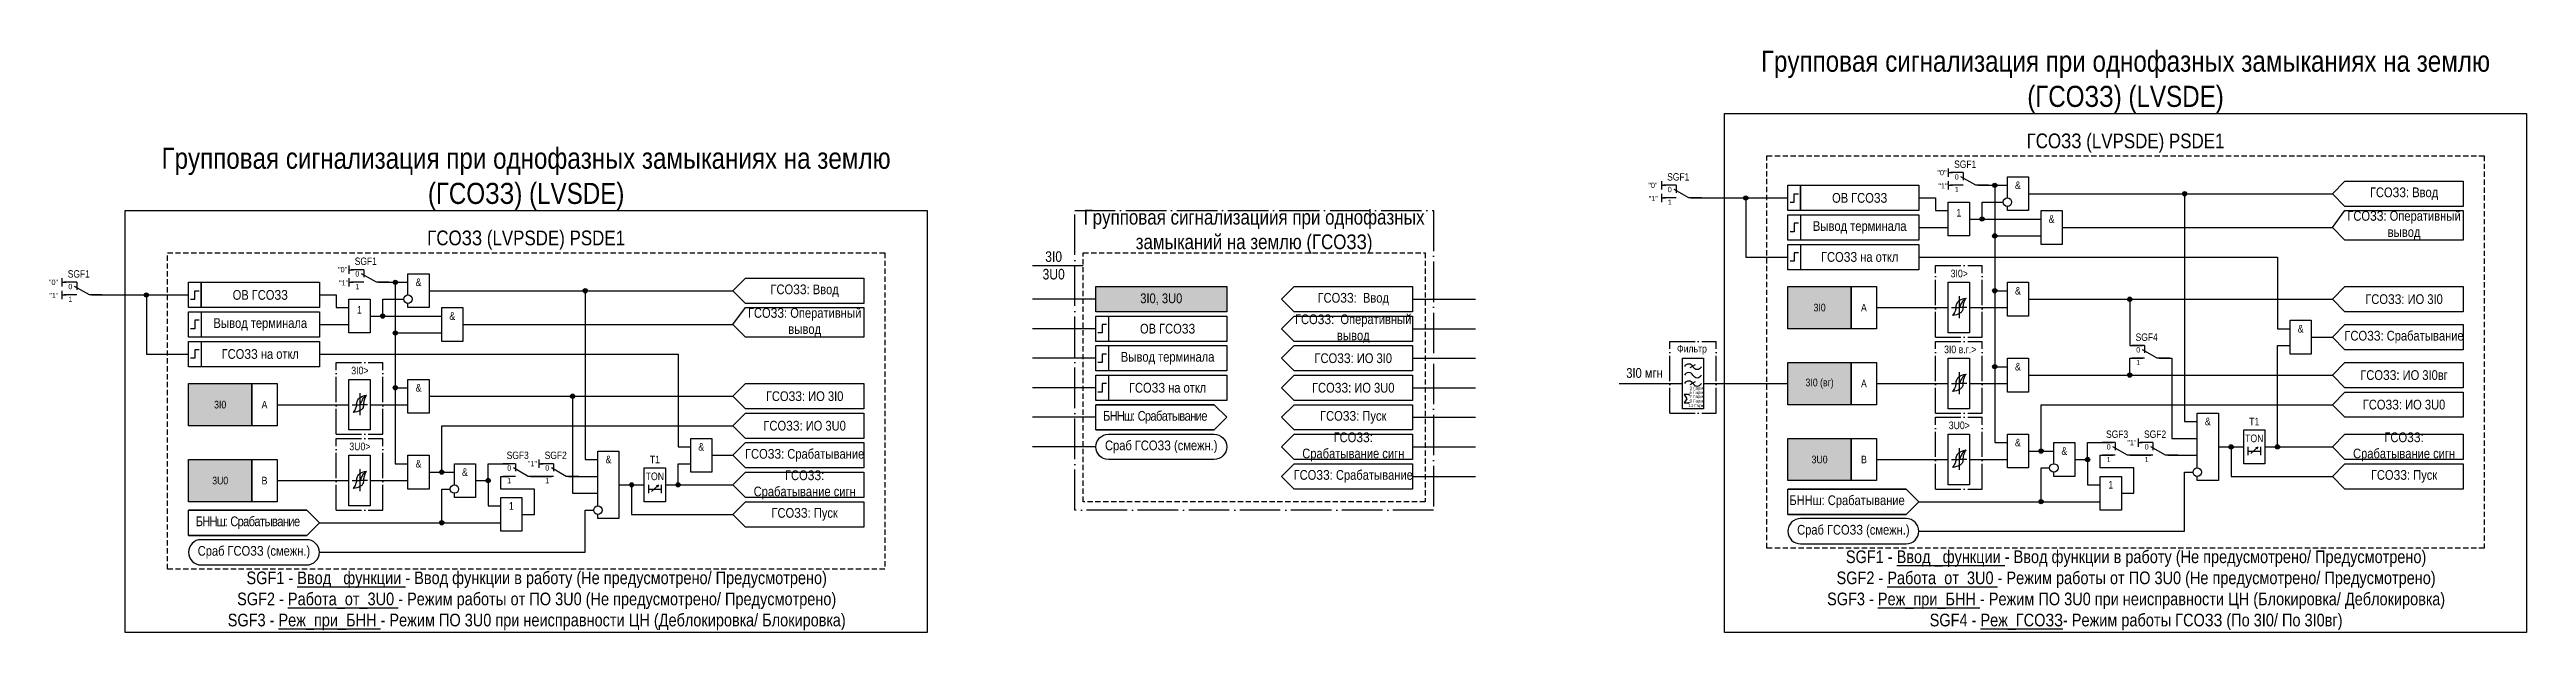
# Model space of a CAD drawing. Header units: millimetres. Extents: x -2185 to 320, y -18 to 149.
# Drawn here: x -1024 to -437, y 0 to 138 of the extents above; entities that cross this region are included whole.
import ezdxf
from ezdxf.enums import TextEntityAlignment as Align

# ---------------------------------------------------------------- set-up
doc = ezdxf.new("R2010")
doc.units = ezdxf.units.MM
doc.linetypes.add('ACAD_ISO04W100', pattern=[30, 24, -3, 0, -3])
doc.linetypes.add('штриховая2', pattern=[0.375, 0.25, -0.125])
doc.layers.add('TEXT', color=7, linetype='Continuous', lineweight=25)
doc.layers.add('Основная', color=7, linetype='Continuous')
doc.styles.add('1.8_Gost_RD', font='ARIALN.TTF', dxfattribs={"height": 1.8})
doc.styles.add('2.5_Gost_RD', font='ARIALN.TTF', dxfattribs={"height": 2.5})
doc.styles.add('3.5_Gost_RD', font='ARIALN.TTF', dxfattribs={"height": 3.5})
doc.styles.add('Вывод', font='ARIALN.TTF', dxfattribs={"height": 2.5})
doc.styles.add('Компонент', font='ARIALN.TTF', dxfattribs={"height": 3.5})

# ---------------------------------------------------------------- blocks, each defined once
blk = doc.blocks.new('*U892')
at = {"layer": 'Основная', "linetype": 'ACAD_ISO04W100', "ltscale": 0.25}
for p, q in [((0, 0), (11, 0)), ((0, -17), (0, 0)), ((11, -17), (11, 0)), ((0, -17), (11, -17))]:
    blk.add_line(p, q, dxfattribs=at)
at = {"layer": 'Основная', "style": 'Компонент'}
blk.add_attdef('ОУ', text='', height=3.5, dxfattribs=at).set_placement((11, 0), align=Align.MIDDLE_CENTER)
blk = doc.blocks.new('*U958')
at = {"layer": 'Основная', "color": 0}
blk.add_line((0, 0), (7, 4), dxfattribs=at)
at = {"layer": 'Основная', "ltscale": 0.35}
blk.add_line((6, 6), (6, 2.5), dxfattribs=at)
blk = doc.blocks.new('*U985')
at = {"layer": 'Основная', "color": 0}
for p, q in [((-3, 6), (-9, 6)), ((-3, 0), (-9, 0)), ((9, 0), (3, 0))]:
    blk.add_line(p, q, dxfattribs=at)
at = {"layer": 'Основная', "ltscale": 0.25, "xscale": -1}
blk.add_blockref('*U958', (3, 0), dxfattribs=at)
at = {"layer": 'Основная'}
for tag, height, style, p in [('ОУ', 3.5, 'Компонент', (-2, 10)), ('В1', 2.5, 'Вывод', (-14, 6)), ('В2', 2.5, 'Вывод', (-6, 4)), ('В3', 2.5, 'Вывод', (-6, -2))]:
    blk.add_attdef(tag, text='', height=height, dxfattribs=dict(at, style=style)).set_placement(p, align=Align.MIDDLE_CENTER)
blk = doc.blocks.new('Точка')
at = {"ltscale": 100}
h = blk.add_hatch(color=256, dxfattribs=at)
h.dxf.hatch_style = 1
edge = h.paths.add_edge_path()
edge.add_arc((0, 0), 0.5, 0, 360)
blk.add_circle((0, 0), 0.5, dxfattribs=at)
blk = doc.blocks.new('*U1044')
at = {"layer": 'Основная', "color": 0}
for p, q in [((-3, 6), (-9, 6)), ((-3, 0), (-9, 0)), ((9, 0), (3, 0))]:
    blk.add_line(p, q, dxfattribs=at)
at = {"layer": 'Основная', "ltscale": 0.25, "xscale": -1}
blk.add_blockref('*U958', (3, 0), dxfattribs=at)
at = {"layer": 'Основная'}
for tag, height, style, p in [('ОУ', 3.5, 'Компонент', (-2, 10)), ('В1', 2.5, 'Вывод', (-13, 6)), ('В2', 2.5, 'Вывод', (-6, 4)), ('В3', 2.5, 'Вывод', (-6, -2))]:
    blk.add_attdef(tag, text='', height=height, dxfattribs=dict(at, style=style)).set_placement(p, align=Align.MIDDLE_CENTER)
blk = doc.blocks.new('*U1045')
at = {"layer": 'Основная', "color": 0}
for p, q in [((-3, 6), (-9, 6)), ((-3, 0), (-9, 0)), ((9, 0), (3, 0))]:
    blk.add_line(p, q, dxfattribs=at)
at = {"layer": 'Основная', "ltscale": 0.25, "xscale": -1}
blk.add_blockref('*U958', (3, 0), dxfattribs=at)
at = {"layer": 'Основная'}
for tag, height, style, p in [('ОУ', 3.5, 'Компонент', (-2, 10)), ('В1', 2.5, 'Вывод', (-13, 6)), ('В2', 2.5, 'Вывод', (-6, 4)), ('В3', 2.5, 'Вывод', (-6, -2))]:
    blk.add_attdef(tag, text='', height=height, dxfattribs=dict(at, style=style)).set_placement(p, align=Align.MIDDLE_CENTER)
blk = doc.blocks.new('*U1046')
at = {"layer": 'Основная', "linetype": 'ACAD_ISO04W100', "ltscale": 0.25}
for p, q in [((0, 0), (11, 0)), ((0, -17), (0, 0)), ((11, -17), (11, 0)), ((0, -17), (11, -17))]:
    blk.add_line(p, q, dxfattribs=at)
at = {"layer": 'Основная', "style": 'Компонент'}
blk.add_attdef('ОУ', text='', height=3.5, dxfattribs=at).set_placement((13, -2), align=Align.MIDDLE_CENTER)
blk = doc.blocks.new('*U1047')
at = {"layer": 'Основная', "linetype": 'ACAD_ISO04W100', "ltscale": 0.25}
for p, q in [((0, 0), (11, 0)), ((0, -17), (0, 0)), ((11, -17), (11, 0)), ((0, -17), (11, -17))]:
    blk.add_line(p, q, dxfattribs=at)
at = {"layer": 'Основная', "style": 'Компонент'}
blk.add_attdef('ОУ', text='', height=3.5, dxfattribs=at).set_placement((11, 0), align=Align.MIDDLE_CENTER)

msp = doc.modelspace()

# ---------------------------------------------------------------- hatches: boundary and pattern name
at = {"ltscale": 100, "true_color": 0xf7941d}
h = msp.add_hatch(color=30, dxfattribs=at)
h.dxf.hatch_style = 1
h.paths.add_polyline_path([(-776, 82), (-745, 82), (-745, 76), (-776, 76)])
h = msp.add_hatch(color=30, dxfattribs=at)
h.dxf.hatch_style = 1
h.paths.add_polyline_path([(-612, 82), (-597, 82), (-597, 72), (-612, 72)])
h = msp.add_hatch(color=30, dxfattribs=at)
h.dxf.hatch_style = 1
h.paths.add_polyline_path([(-991, 59), (-976, 59), (-976, 49), (-991, 49)])
h = msp.add_hatch(color=30, dxfattribs=at)
h.dxf.hatch_style = 1
h.paths.add_polyline_path([(-612, 64), (-597, 64), (-597, 54), (-612, 54)])
h = msp.add_hatch(color=30, dxfattribs=at)
h.dxf.hatch_style = 1
h.paths.add_polyline_path([(-612, 46), (-597, 46), (-597, 36), (-612, 36)])
h = msp.add_hatch(color=30, dxfattribs=at)
h.dxf.hatch_style = 1
h.paths.add_polyline_path([(-991, 41), (-976, 41), (-976, 31), (-991, 31)])

# ---------------------------------------------------------------- linework, layer by layer
at = {"color": 6, "ltscale": 100}
for p, q in [((-642, 107), (-642, 105)), ((-642, 106), (-641, 106)), ((-642, 104), (-642, 102)), ((-642, 103), (-641, 103)), ((-1021, 84), (-1021, 82)), ((-1021, 83), (-1020, 83)), ((-1021, 81), (-1021, 79)), ((-1021, 80), (-1020, 80))]:
    msp.add_line(p, q, dxfattribs=at)
at = {"ltscale": 100}
for p, q in [((-574, 110), (-574, 108)), ((-574, 109), (-573, 109)), ((-574, 107), (-574, 105)), ((-574, 106), (-573, 106)), ((-953, 87), (-953, 85)), ((-953, 86), (-952, 86)), ((-953, 84), (-953, 82)), ((-953, 83), (-952, 83)), ((-791, 87), (-779, 87)), ((-776, 79), (-791, 79)), ((-701, 79), (-686, 79)), ((-776, 72), (-791, 72)), ((-701, 72), (-686, 72)), ((-776, 65), (-791, 65)), ((-701, 65), (-686, 65)), ((-776, 58), (-791, 58)), ((-701, 58), (-686, 58)), ((-776, 51), (-791, 51)), ((-701, 51), (-686, 51)), ((-776, 44), (-791, 44)), ((-701, 44), (-686, 44)), ((-529, 46), (-529, 44)), ((-529, 45), (-528, 45)), ((-908, 41), (-908, 39)), ((-908, 40), (-907, 40)), ((-701, 37), (-686, 37))]:
    msp.add_line(p, q, dxfattribs=at)
at = {"color": 7, "ltscale": 100}
for p, q in [((-573.21, 77), (-571.4, 77)), ((-569.58, 77), (-571.4, 77)), ((-573.21, 59), (-571.4, 59)), ((-569.58, 59), (-571.4, 59)), ((-952.21, 54), (-950.4, 54)), ((-948.58, 54), (-950.4, 54)), ((-502.33, 42.41), (-500.66, 43.9)), ((-500.66, 43.9), (-501.18, 43.68)), ((-500.66, 43.9), (-500.92, 43.43)), ((-952.21, 36), (-950.4, 36)), ((-948.58, 36), (-950.4, 36)), ((-573.21, 41), (-571.4, 41)), ((-569.58, 41), (-571.4, 41)), ((-881.33, 33.41), (-879.66, 34.9)), ((-879.66, 34.9), (-880.18, 34.68)), ((-879.66, 34.9), (-879.92, 34.43))]:
    msp.add_line(p, q, dxfattribs=at)
for p, q in [((-571.4, 79.72), (-571.4, 74.52)), ((-571.4, 61.72), (-571.4, 56.52)), ((-950.4, 56.72), (-950.4, 51.52)), ((-571.4, 43.72), (-571.4, 38.52)), ((-950.4, 38.72), (-950.4, 33.52))]:
    msp.add_line(p, q)
at = {"color": 5, "ltscale": 100}
for p, q in [((-635.21, 62.79), (-633.94, 63.51)), ((-635.21, 58.79), (-633.94, 59.51)), ((-635.4, 56.4), (-636.6, 56.4)), ((-636.6, 56.4), (-635.98, 55.4)), ((-635.98, 55.4), (-636.6, 54.4)), ((-636.6, 54.4), (-635.4, 54.4)), ((-635.4, 56.4), (-635.4, 56.21)), ((-635.4, 54.4), (-635.4, 54.6))]:
    msp.add_line(p, q, dxfattribs=at)
at = {"ltscale": 100}
for points in [[(-627, 123), (-437, 123), (-437, 0), (-627, 0)], [(-612, 106), (-609, 106), (-609, 100), (-612, 100)], [(-609, 106), (-581, 106), (-581, 100), (-609, 100)], [(-452, 107), (-452, 101), (-480, 101), (-483, 104), (-480, 107)], [(-1006, 100), (-816, 100), (-816, 0), (-1006, 0)], [(-574, 102), (-569, 102), (-569, 94), (-574, 94)], [(-552, 100), (-547, 100), (-547, 92), (-552, 92)], [(-452, 100), (-452, 93), (-480, 93), (-483, 96), (-480, 100)], [(-612, 99), (-581, 99), (-581, 93), (-612, 93)], [(-612, 99), (-609, 99), (-609, 93), (-612, 93)], [(-612, 92), (-609, 92), (-609, 86), (-612, 86)], [(-612, 92), (-581, 92), (-581, 86), (-612, 86)], [(-991, 83), (-988, 83), (-988, 77), (-991, 77)], [(-988, 83), (-960, 83), (-960, 77), (-988, 77)], [(-831, 84), (-831, 78), (-859, 78), (-862, 81), (-859, 84)], [(-574, 83), (-569, 83), (-569, 71), (-574, 71)], [(-560, 83), (-555, 83), (-555, 75), (-560, 75)], [(-953, 79), (-948, 79), (-948, 71), (-953, 71)], [(-931, 77), (-926, 77), (-926, 69), (-931, 69)], [(-831, 77), (-831, 70), (-859, 70), (-862, 73), (-859, 77)], [(-776, 82), (-745, 82), (-745, 76), (-776, 76)], [(-701, 82), (-701, 76), (-729, 76), (-732, 79), (-729, 82)], [(-612, 82), (-597, 82), (-597, 72), (-612, 72)], [(-597, 82), (-591, 82), (-591, 72), (-597, 72)], [(-480, 82), (-452, 82), (-452, 76), (-480, 76), (-483, 79)], [(-991, 76), (-960, 76), (-960, 70), (-991, 70)], [(-991, 76), (-988, 76), (-988, 70), (-991, 70)], [(-776, 75), (-773, 75), (-773, 69), (-776, 69)], [(-776, 75), (-745, 75), (-745, 69), (-776, 69)], [(-701, 75), (-701, 69), (-729, 69), (-732, 72), (-729, 75)], [(-493, 74), (-488, 74), (-488, 66), (-493, 66)], [(-480, 73), (-452, 73), (-452, 67), (-480, 67), (-483, 70)], [(-991, 69), (-988, 69), (-988, 63), (-991, 63)], [(-991, 69), (-960, 69), (-960, 63), (-991, 63)], [(-776, 68), (-745, 68), (-745, 62), (-776, 62)], [(-776, 68), (-773, 68), (-773, 62), (-776, 62)], [(-729, 68), (-701, 68), (-701, 62), (-729, 62), (-732, 65)], [(-574, 65), (-569, 65), (-569, 53), (-574, 53)], [(-560, 65), (-555, 65), (-555, 57), (-560, 57)], [(-991, 59), (-976, 59), (-976, 49), (-991, 49)], [(-976, 59), (-970, 59), (-970, 49), (-976, 49)], [(-953, 60), (-948, 60), (-948, 48), (-953, 48)], [(-939, 60), (-934, 60), (-934, 52), (-939, 52)], [(-859, 59), (-831, 59), (-831, 53), (-859, 53), (-862, 56)], [(-776, 61), (-773, 61), (-773, 55), (-776, 55)], [(-776, 61), (-745, 61), (-745, 55), (-776, 55)], [(-729, 61), (-701, 61), (-701, 55), (-729, 55), (-732, 58)], [(-612, 64), (-597, 64), (-597, 54), (-612, 54)], [(-597, 64), (-591, 64), (-591, 54), (-597, 54)], [(-480, 64), (-452, 64), (-452, 58), (-480, 58), (-483, 61)], [(-729, 54), (-701, 54), (-701, 48), (-729, 48), (-732, 51)], [(-480, 57), (-452, 57), (-452, 51), (-480, 51), (-483, 54)], [(-859, 52), (-831, 52), (-831, 46), (-859, 46), (-862, 49)], [(-729, 47), (-701, 47), (-701, 41), (-729, 41), (-732, 44)], [(-574, 47), (-569, 47), (-569, 35), (-574, 35)], [(-560, 47), (-555, 47), (-555, 39), (-560, 39)], [(-504, 48), (-499, 48), (-499, 40), (-504, 40)], [(-480, 47), (-452, 47), (-452, 41), (-480, 41), (-483, 44)], [(-953, 42), (-948, 42), (-948, 30), (-953, 30)], [(-939, 42), (-934, 42), (-934, 34), (-939, 34)], [(-872, 46), (-867, 46), (-867, 38), (-872, 38)], [(-859, 45), (-831, 45), (-831, 39), (-859, 39), (-862, 42)], [(-612, 46), (-597, 46), (-597, 36), (-612, 36)], [(-597, 46), (-591, 46), (-591, 36), (-597, 36)], [(-991, 41), (-976, 41), (-976, 31), (-991, 31)], [(-976, 41), (-970, 41), (-970, 31), (-976, 31)], [(-883, 39), (-878, 39), (-878, 31), (-883, 31)], [(-859, 38), (-831, 38), (-831, 32), (-859, 32), (-862, 35)], [(-729, 40), (-701, 40), (-701, 34), (-729, 34), (-732, 37)], [(-538, 37), (-533, 37), (-533, 29), (-538, 29)], [(-480, 40), (-452, 40), (-452, 34), (-480, 34), (-483, 37)], [(-917, 32), (-912, 32), (-912, 24), (-917, 24)], [(-859, 31), (-831, 31), (-831, 25), (-859, 25), (-862, 28)]]:
    msp.add_lwpolyline(points, close=True, dxfattribs=at)
at = {"linetype": 'штриховая2', "ltscale": 5}
for points in [[(-617, 113), (-447, 113), (-447, 20), (-617, 20)], [(-996, 90), (-826, 90), (-826, 15), (-996, 15)], [(-779, 90), (-698, 90), (-698, 31), (-779, 31)]]:
    msp.add_lwpolyline(points, close=True, dxfattribs=at)
at = {"ltscale": 100}
for points in [[(-567, 106), (-560, 106)], [(-567, 106), (-563, 106), (-563, 94), (-552, 94)], [(-567, 106), (-563, 106), (-563, 45), (-560, 45)], [(-567, 106), (-563, 106), (-563, 63), (-560, 63)], [(-560, 103), (-560, 108), (-555, 108), (-555, 100), (-560, 100), (-560, 101)], [(-581, 103), (-577, 103), (-577, 100), (-574, 100)], [(-569, 98), (-566, 98), (-566, 102), (-561, 102)], [(-555, 104), (-518, 104), (-518, 50), (-515, 50)], [(-555, 104), (-483, 104)], [(-581, 96), (-574, 96)], [(-569, 98), (-563, 98), (-563, 81), (-560, 81)], [(-569, 98), (-552, 98)], [(-547, 96), (-483, 96)], [(-581, 89), (-496, 89), (-496, 72), (-493, 72)], [(-946, 83), (-939, 83)], [(-946, 83), (-942, 83), (-942, 71), (-931, 71)], [(-946, 83), (-942, 83), (-942, 40), (-939, 40)], [(-939, 80), (-939, 85), (-934, 85), (-934, 77), (-939, 77), (-939, 78)], [(-960, 80), (-956, 80), (-956, 77), (-953, 77)], [(-948, 75), (-945, 75), (-945, 79), (-940, 79)], [(-934, 81), (-862, 81)], [(-934, 81), (-897, 81), (-897, 41), (-894, 41)], [(-591, 77), (-574, 77)], [(-569, 77), (-560, 77)], [(-555, 79), (-483, 79)], [(-555, 79), (-531, 79), (-531, 68), (-528, 68)], [(-960, 73), (-953, 73)], [(-948, 75), (-931, 75)], [(-948, 75), (-942, 75), (-942, 58), (-939, 58)], [(-926, 73), (-862, 73)], [(-960, 66), (-875, 66), (-875, 44), (-872, 44)], [(-555, 61), (-531, 61), (-531, 65), (-528, 65)], [(-524, 65), (-521, 65), (-521, 46), (-515, 46)], [(-499, 44), (-496, 44), (-496, 68), (-493, 68)], [(-488, 70), (-483, 70)], [(-591, 59), (-574, 59)], [(-569, 59), (-560, 59)], [(-555, 61), (-483, 61)], [(-970, 54), (-953, 54)], [(-948, 54), (-939, 54)], [(-934, 56), (-900, 56), (-900, 33), (-894, 33)], [(-934, 56), (-862, 56)], [(-555, 43), (-552, 43), (-552, 54), (-483, 54)], [(-934, 38), (-931, 38), (-931, 49), (-862, 49)], [(-515, 39), (-515, 52), (-510, 52), (-510, 36), (-515, 36), (-515, 37)], [(-894, 30), (-894, 43), (-889, 43), (-889, 27), (-894, 27), (-894, 28)], [(-867, 42), (-862, 42)], [(-555, 43), (-549, 43)], [(-549, 40), (-549, 45), (-544, 45), (-544, 37), (-549, 37), (-549, 38)], [(-544, 41), (-541, 41), (-541, 45), (-535, 45)], [(-533, 33), (-530, 33), (-530, 39), (-538, 39), (-538, 42), (-535, 42)], [(-531, 42), (-526, 42)], [(-522, 42), (-515, 42)], [(-510, 44), (-504, 44)], [(-510, 44), (-507, 44), (-507, 37), (-483, 37)], [(-503, 44), (-503, 42)], [(-503, 43), (-500, 43)], [(-500, 44), (-500, 42)], [(-499, 44), (-483, 44)], [(-970, 36), (-953, 36)], [(-948, 36), (-939, 36)], [(-934, 38), (-928, 38)], [(-928, 35), (-928, 40), (-923, 40), (-923, 32), (-928, 32), (-928, 33)], [(-923, 36), (-920, 36), (-920, 40), (-915, 40)], [(-923, 36), (-920, 36), (-920, 30), (-917, 30)], [(-912, 28), (-909, 28), (-909, 34), (-917, 34), (-917, 37), (-915, 37)], [(-910, 37), (-905, 37)], [(-901, 37), (-894, 37)], [(-878, 35), (-875, 35), (-875, 40), (-872, 40)], [(-591, 41), (-574, 41)], [(-581, 31), (-552, 31), (-552, 39), (-550, 39)], [(-581, 24), (-518, 24), (-518, 38), (-516, 38)], [(-569, 41), (-560, 41)], [(-544, 41), (-541, 41), (-541, 35), (-538, 35)], [(-960, 26), (-931, 26), (-931, 34), (-929, 34)], [(-889, 35), (-883, 35)], [(-889, 35), (-886, 35), (-886, 28), (-862, 28)], [(-882, 35), (-882, 33)], [(-882, 34), (-879, 34)], [(-879, 35), (-879, 33)], [(-878, 35), (-862, 35)], [(-581, 31), (-538, 31)], [(-960, 19), (-897, 19), (-897, 29), (-895, 29)], [(-960, 26), (-917, 26)]]:
    msp.add_lwpolyline(points, dxfattribs=at)
at = {"color": 251, "linetype": 'ACAD_ISO04W100', "lineweight": 30, "ltscale": 0.4, "true_color": 0x58595b}
msp.add_lwpolyline([(-781, 100), (-696, 100), (-696, 29), (-781, 29)], close=True, dxfattribs=at)
at = {"color": 6, "ltscale": 100}
for points in [[(-635, 103), (-612, 103)], [(-635, 103), (-622, 103), (-622, 89), (-612, 89)], [(-1014, 80), (-991, 80)], [(-1014, 80), (-1001, 80), (-1001, 66), (-991, 66)]]:
    msp.add_lwpolyline(points, dxfattribs=at)
at = {"lineweight": 30, "ltscale": 100}
for points in [[(-611.5, 102), (-610.5, 102), (-610.5, 104), (-609.5, 104)], [(-609.5, 97), (-610.5, 97), (-610.5, 95), (-611.5, 95)], [(-609.5, 90), (-610.5, 90), (-610.5, 88), (-611.5, 88)], [(-990.5, 79), (-989.5, 79), (-989.5, 81), (-988.5, 81)], [(-988.5, 74), (-989.5, 74), (-989.5, 72), (-990.5, 72)], [(-773.5, 73), (-774.5, 73), (-774.5, 71), (-775.5, 71)], [(-988.5, 67), (-989.5, 67), (-989.5, 65), (-990.5, 65)], [(-773.5, 66), (-774.5, 66), (-774.5, 64), (-775.5, 64)], [(-773.5, 59), (-774.5, 59), (-774.5, 57), (-775.5, 57)]]:
    msp.add_lwpolyline(points, dxfattribs=at)
at = {"color": 5, "ltscale": 100}
msp.add_lwpolyline([(-637, 65), (-632, 65), (-632, 53), (-637, 53)], close=True, dxfattribs=at)
for points in [[(-652, 59), (-637, 59)], [(-632, 59), (-612, 59)]]:
    msp.add_lwpolyline(points, dxfattribs=at)
at = {"ltscale": 100}
for points in [[(-773, 41, -1), (-773, 47), (-748, 47, -1), (-748, 41)], [(-609, 21), (-584, 21, 1), (-584, 27), (-609, 27, 1)], [(-988, 16), (-963, 16, 1), (-963, 22), (-988, 22, 1)]]:
    msp.add_lwpolyline(points, format="xyb", close=True, dxfattribs=at)
for centre in [(-560, 102), (-939, 79)]:
    msp.add_circle(centre, 1)
for centre in [(-549, 39), (-515, 38), (-928, 34), (-894, 29)]:
    msp.add_circle(centre, 1, dxfattribs=at)
at = {"color": 5, "ltscale": 100}
for centre, start, end in [((-635.51, 62.48), 27.35166, 152.64834), ((-635.51, 60.48), 27.35166, 152.64834), ((-635.51, 58.48), 27.35166, 152.64834), ((-633.51, 63.53), 207.77508, 332.22492), ((-633.51, 61.53), 207.77508, 332.22492), ((-633.51, 59.53), 207.77508, 332.22492)]:
    msp.add_arc(centre, 1.13, start, end, dxfattribs=at)
for points in [[(-572.2, 76.92), (-572.4, 76.13), (-573, 75.12)], [(-570.52, 76.92), (-570.75, 76.13), (-571.24, 75.67), (-573, 75.12)], [(-572.2, 76.92), (-572.05, 77.71), (-571.56, 78.54), (-569.8, 79.26)], [(-571.4, 77), (-571, 77.72), (-570.53, 78.6), (-569.8, 79.26)], [(-570.52, 76.92), (-570.4, 77.71), (-570.19, 78.54), (-569.8, 79.26)], [(-572.2, 58.92), (-572.4, 58.13), (-573, 57.12)], [(-570.52, 58.92), (-570.75, 58.13), (-571.24, 57.67), (-573, 57.12)], [(-572.2, 58.92), (-572.05, 59.71), (-571.56, 60.54), (-569.8, 61.26)], [(-571.4, 59), (-571, 59.72), (-570.53, 60.6), (-569.8, 61.26)], [(-570.52, 58.92), (-570.4, 59.71), (-570.19, 60.54), (-569.8, 61.26)], [(-951.2, 53.92), (-951.4, 53.13), (-952, 52.12)], [(-949.52, 53.92), (-949.75, 53.13), (-950.24, 52.67), (-952, 52.12)], [(-951.2, 53.92), (-951.05, 54.71), (-950.56, 55.54), (-948.8, 56.26)], [(-950.4, 54), (-950, 54.72), (-949.53, 55.6), (-948.8, 56.26)], [(-949.52, 53.92), (-949.4, 54.71), (-949.19, 55.54), (-948.8, 56.26)], [(-572.2, 40.92), (-572.05, 41.71), (-571.56, 42.54), (-569.8, 43.26)], [(-571.4, 41), (-571, 41.72), (-570.53, 42.6), (-569.8, 43.26)], [(-570.52, 40.92), (-570.4, 41.71), (-570.19, 42.54), (-569.8, 43.26)], [(-951.2, 35.92), (-951.4, 35.13), (-952, 34.12)], [(-949.52, 35.92), (-949.75, 35.13), (-950.24, 34.67), (-952, 34.12)], [(-951.2, 35.92), (-951.05, 36.71), (-950.56, 37.54), (-948.8, 38.26)], [(-950.4, 36), (-950, 36.72), (-949.53, 37.6), (-948.8, 38.26)], [(-949.52, 35.92), (-949.4, 36.71), (-949.19, 37.54), (-948.8, 38.26)], [(-572.2, 40.92), (-572.4, 40.13), (-573, 39.12)], [(-570.52, 40.92), (-570.75, 40.13), (-571.24, 39.67), (-573, 39.12)]]:
    msp.add_spline(points, degree=3)
at = {"layer": 'TEXT', "ltscale": 100}
for points in [[(-776, 48), (-748, 48), (-745, 51), (-748, 54), (-776, 54), (-748, 54), (-745, 51), (-748, 48), (-776, 48), (-776, 54)], [(-612, 28), (-584, 28), (-581, 31), (-584, 34), (-612, 34), (-584, 34), (-581, 31), (-584, 28), (-612, 28), (-612, 34)], [(-991, 23), (-963, 23), (-960, 26), (-963, 29), (-991, 29), (-963, 29), (-960, 26), (-963, 23), (-991, 23), (-991, 29)]]:
    msp.add_lwpolyline(points, dxfattribs=at)

# ---------------------------------------------------------------- block references
at = {"ltscale": 100}
for p in [(-563, 106), (-622, 103), (-518, 104), (-566, 98), (-563, 94), (-942, 83), (-1001, 80), (-897, 81), (-563, 81), (-531, 79), (-945, 75), (-942, 71), (-563, 63), (-531, 61), (-942, 58), (-900, 56), (-552, 43), (-541, 41), (-507, 44), (-496, 44), (-931, 38), (-920, 36), (-886, 35), (-875, 35), (-552, 31), (-931, 26)]:
    msp.add_blockref('Точка', p, dxfattribs=at)
at = {"layer": 'Основная', "ltscale": 0.25, "xscale": 0.5, "yscale": 0.5, "zscale": 0.5}
for name, p, values in [('*U1045', (-569, 106), {'ОУ': 'SGF1', 'В1': '"0"', 'В2': '0', 'В3': '1'}), ('*U1045', (-948, 83), {'ОУ': 'SGF1', 'В1': '"0"', 'В2': '0', 'В3': '1'}), ('*U1044', (-524, 42), {'ОУ': 'SGF2', 'В1': '"1"', 'В2': '0', 'В3': '1'}), ('*U1044', (-903, 37), {'ОУ': 'SGF2', 'В1': '"1"', 'В2': '0', 'В3': '1'})]:
    msp.add_blockref(name, p, dxfattribs=at).add_auto_attribs(values)
at = {"layer": 'Основная', "color": 6, "ltscale": 0.25, "xscale": 0.5, "yscale": 0.5, "zscale": 0.5}
for p in [(-637, 103), (-1016, 80)]:
    msp.add_blockref('*U985', p, dxfattribs=at).add_auto_attribs({'ОУ': 'SGF1', 'В1': '"0"', 'В2': '0', 'В3': '1'})
at = {"layer": 'Основная', "ltscale": 0.25}
for name, p in [('*U892', (-577, 87)), ('*U1047', (-577, 69)), ('*U892', (-956, 64)), ('*U892', (-577, 51)), ('*U892', (-956, 46))]:
    msp.add_blockref(name, p, dxfattribs=at)
ref = msp.add_blockref('*U1045', (-526, 65), dxfattribs=dict(at, xscale=0.5, yscale=0.5, zscale=0.5))
ref.add_attrib('ОУ', 'SGF4', dxfattribs={"height": 1.75, "style": 'Компонент'}).set_placement((-527, 70), align=Align.MIDDLE_CENTER)
ref.add_attrib('В2', '0', dxfattribs={"height": 1.25, "style": 'Вывод'}).set_placement((-529, 67), align=Align.MIDDLE_CENTER)
ref.add_attrib('В3', '1', dxfattribs={"height": 1.25, "style": 'Вывод'}).set_placement((-529, 64), align=Align.MIDDLE_CENTER)
at = {"layer": 'Основная', "color": 5, "ltscale": 0.25}
msp.add_blockref('*U1046', (-640, 69), dxfattribs=at)
at = {"layer": 'Основная', "ltscale": 0.25}
ref = msp.add_blockref('*U985', (-533, 42), dxfattribs=dict(at, xscale=0.5, yscale=0.5, zscale=0.5))
ref.add_attrib('ОУ', 'SGF3', dxfattribs={"height": 1.75, "style": 'Компонент'}).set_placement((-534, 47), align=Align.MIDDLE_CENTER)
ref.add_attrib('В2', '0', dxfattribs={"height": 1.25, "style": 'Вывод'}).set_placement((-536, 44), align=Align.MIDDLE_CENTER)
ref.add_attrib('В3', '1', dxfattribs={"height": 1.25, "style": 'Вывод'}).set_placement((-536, 41), align=Align.MIDDLE_CENTER)
ref = msp.add_blockref('*U985', (-912, 37), dxfattribs=dict(at, xscale=0.5, yscale=0.5, zscale=0.5))
ref.add_attrib('ОУ', 'SGF3', dxfattribs={"height": 1.75, "style": 'Компонент'}).set_placement((-913, 42), align=Align.MIDDLE_CENTER)
ref.add_attrib('В2', '0', dxfattribs={"height": 1.25, "style": 'Вывод'}).set_placement((-915, 39), align=Align.MIDDLE_CENTER)
ref.add_attrib('В3', '1', dxfattribs={"height": 1.25, "style": 'Вывод'}).set_placement((-915, 36), align=Align.MIDDLE_CENTER)

# ---------------------------------------------------------------- texts
at = {"color": 30, "ltscale": 100, "attachment_point": 5, "style": '3.5_Gost_RD'}
for s, insert, char_height, width in [('{\\C3;Групповая сигнализация при однофазных замыканиях на землю (ГСОЗЗ) (LVSDE)}', (-532, 130.5), 5, 190), ('ГСОЗЗ (LVPSDE) {\\C6;PSDE1}', (-532, 116), 3.5, 170), ('{\\C3;Групповая сигнализация при однофазных замыканиях на землю (ГСОЗЗ) (LVSDE)}', (-911, 107.5), 5, 190), ('Групповая сигнализациия при однофазных замыканий на землю (ГСОЗЗ)', (-738.5, 95), 3.5, 85), ('ГСОЗЗ (LVPSDE) {\\C6;PSDE1}', (-911, 93), 3.5, 170), ('SGF1 - {\\LВвод _функции} - Ввод функции в работу (Не предусмотрено/ Предусмотрено)\\PSGF2 - {\\LРабота_от_3U0} - Режим работы от ПО 3U0 (Не предусмотрено/ Предусмотрено)\\PSGF3 - {\\LРеж_при_БНН} - Режим ПО 3U0 при неисправности ЦН (Блокировка/ Деблокировка)\\PSGF4 - {\\LРеж_ГСОЗЗ}- Режим работы ГСОЗЗ (По 3I0/ По 3I0вг)', (-529.5, 10), 3, 165), ('SGF1 - {\\LВвод _функции} - Ввод функции в работу (Не предусмотрено/ Предусмотрено)\\PSGF2 - {\\LРабота_от_3U0} - Режим работы от ПО 3U0 (Не предусмотрено/ Предусмотрено)\\PSGF3 - {\\LРеж_при_БНН} - Режим ПО 3U0 при неисправности ЦН (Деблокировка/ Блокировка)', (-908.5, 7.5), 3, 165)]:
    msp.add_mtext(s, dxfattribs=dict(at, insert=insert, char_height=char_height, width=width))
at = {"ltscale": 100, "char_height": 1.25, "attachment_point": 1, "style": '3.5_Gost_RD'}
for insert in [(-576.35, 106.5), (-955.35, 83.5)]:
    msp.add_mtext_dynamic_manual_height_columns('"1"', width=2, gutter_width=17.5, heights=[0], dxfattribs=dict(at, insert=insert))
at = {"ltscale": 100, "attachment_point": 5}
for s, insert, char_height, width, style in [('&', (-557.5, 106), 1.8, 5, '2.5_Gost_RD'), ('1', (-571.5, 99.5), 1.8, 5, '2.5_Gost_RD'), ('ГСОЗЗ: Оперативный вывод', (-466, 96.5), 2.3, 28, '2.5_Gost_RD'), ('ГСОЗЗ: Ввод', (-466, 104), 2.3, 28, '2.5_Gost_RD'), ('&', (-549.5, 98), 1.8, 5, '2.5_Gost_RD'), ('3I0\\P3U0', (-786, 87), 2.5, 10, '2.5_Gost_RD'), ('&', (-936.5, 83), 1.8, 5, '2.5_Gost_RD'), ('ГСОЗЗ: Ввод', (-845, 81), 2.3, 28, '2.5_Gost_RD'), ('1', (-950.5, 76.5), 1.8, 5, '2.5_Gost_RD'), ('ГСОЗЗ: Оперативный вывод', (-845, 73.5), 2.3, 28, '2.5_Gost_RD'), ('ГСОЗЗ:  Ввод', (-715, 79), 2.3, 28, '2.5_Gost_RD'), ('3I0', (-604.5, 77), 1.8, 15, '1.8_Gost_RD'), ('А', (-594, 77), 1.8, 6, '1.8_Gost_RD'), ('&', (-557.5, 81), 1.8, 5, '2.5_Gost_RD'), ('ГСОЗЗ: ИО 3I0', (-466, 79), 2.3, 28, '2.5_Gost_RD'), ('&', (-928.5, 75), 1.8, 5, '2.5_Gost_RD'), ('ГСОЗЗ:  Оперативный вывод', (-715, 72), 2.3, 30.44, '2.5_Gost_RD'), ('&', (-490.5, 72), 1.8, 5, '2.5_Gost_RD'), ('ГСОЗЗ: Срабатывание', (-466, 70), 2.3, 28, '2.5_Gost_RD'), ('ГСОЗЗ: ИО 3I0', (-715, 65), 2.3, 28, '2.5_Gost_RD'), ('&', (-936.5, 58), 1.8, 5, '2.5_Gost_RD'), ('ГСОЗЗ: ИО 3U0', (-715, 58), 2.3, 28, '2.5_Gost_RD'), ('3I0 (вг)', (-604.5, 59), 1.8, 15, '1.8_Gost_RD'), ('А', (-594, 59), 1.8, 6, '1.8_Gost_RD'), ('&', (-557.5, 63), 1.8, 5, '2.5_Gost_RD'), ('ГСОЗЗ: ИО 3I0вг', (-466, 61), 2.3, 28, '2.5_Gost_RD'), ('3I0', (-983.5, 54), 1.8, 15, '1.8_Gost_RD'), ('А', (-973, 54), 1.8, 6, '1.8_Gost_RD'), ('ГСОЗЗ: ИО 3I0', (-845, 56), 2.3, 28, '2.5_Gost_RD'), ('ГСОЗЗ: ИО 3U0', (-466, 54), 2.3, 28, '2.5_Gost_RD'), ('ГСОЗЗ: ИО 3U0', (-845, 49), 2.3, 28, '2.5_Gost_RD'), ('ГСОЗЗ: Срабатывание сигн', (-715, 44), 2.3, 28, '2.5_Gost_RD'), ('ГСОЗЗ: Пуск', (-715, 51), 2.3, 28, '2.5_Gost_RD'), ('&', (-512.5, 50), 1.8, 5, '2.5_Gost_RD'), ('T1', (-501.5, 50), 1.8, 5, '2.5_Gost_RD'), ('ГСОЗЗ: Срабатывание сигн', (-466, 44), 2.3, 28, '2.5_Gost_RD'), ('&', (-891.5, 41), 1.8, 5, '2.5_Gost_RD'), ('T1', (-880.5, 41), 1.8, 5, '2.5_Gost_RD'), ('&', (-869.5, 44), 1.8, 5, '2.5_Gost_RD'), ('ГСОЗЗ: Срабатывание', (-845, 42), 2.3, 28, '2.5_Gost_RD'), ('Сраб ГСОЗЗ (смежн.)', (-760.5, 44), 2.3, 31, '2.5_Gost_RD'), ('3U0', (-604.5, 41), 1.8, 15, '1.8_Gost_RD'), ('В', (-594, 41), 1.8, 6, '1.8_Gost_RD'), ('&', (-557.5, 45), 1.8, 5, '2.5_Gost_RD'), ('&', (-546.5, 43), 1.8, 5, '2.5_Gost_RD'), ('TON', (-501.5, 46), 1.8, 5, '2.5_Gost_RD'), ('3U0', (-983.5, 36), 1.8, 15, '1.8_Gost_RD'), ('В', (-973, 36), 1.8, 6, '1.8_Gost_RD'), ('&', (-936.5, 40), 1.8, 5, '2.5_Gost_RD'), ('&', (-925.5, 38), 1.8, 5, '2.5_Gost_RD'), ('TON', (-880.5, 37), 1.8, 5, '2.5_Gost_RD'), ('ГСОЗЗ: Срабатывание сигн', (-845, 35), 2.3, 28, '2.5_Gost_RD'), ('ГСОЗЗ: Срабатывание', (-715, 37), 2.3, 28, '2.5_Gost_RD'), ('1', (-535.5, 35), 1.8, 5, '2.5_Gost_RD'), ('ГСОЗЗ: Пуск', (-466, 37), 2.3, 28, '2.5_Gost_RD'), ('1', (-914.5, 30), 1.8, 5, '2.5_Gost_RD'), ('ГСОЗЗ: Пуск', (-845, 28), 2.3, 28, '2.5_Gost_RD')]:
    msp.add_mtext(s, dxfattribs=dict(at, insert=insert, char_height=char_height, width=width, style=style))
at = {"color": 6, "ltscale": 100, "char_height": 1.25, "attachment_point": 1, "style": '3.5_Gost_RD'}
for insert in [(-645, 103.5), (-1024, 80.5)]:
    msp.add_mtext_dynamic_manual_height_columns('"1"', width=2, gutter_width=17.5, heights=[0], dxfattribs=dict(at, insert=insert))
at = {"color": 7, "ltscale": 100, "char_height": 1.8, "attachment_point": 1, "style": '1.8_Gost_RD'}
for s, width, insert in [('\\pi3.56371;3I0>', 11, (-577, 86)), ('3I0 в.г.>', 9, (-575, 68)), ('\\pi3.56371;3I0>', 11, (-956, 63)), ('\\pi3.10634;3U0>', 11, (-577, 50)), ('\\pi3.10634;3U0>', 11, (-956, 45))]:
    msp.add_mtext_dynamic_manual_height_columns(s, width=width, gutter_width=17.5, heights=[0], dxfattribs=dict(at, insert=insert))
at = {"color": 5, "ltscale": 100, "attachment_point": 5}
for s, insert, char_height, width, style in [('Фильтр', (-634.75, 67), 1.8, 6.5, '1.8_Gost_RD'), ('11 Гарм', (-633.69, 53.68), 0.75, 4.2641, '2.5_Gost_RD'), ('3 Гарм', (-633.69, 57.8), 0.75, 3.0393, '2.5_Gost_RD'), ('5 Гарм', (-633.69, 56.8), 0.75, 3.0393, '2.5_Gost_RD'), ('9 Гарм', (-633.69, 54.75), 0.75, 3.0393, '2.5_Gost_RD'), ('7 Гарм', (-633.69, 55.83), 0.75, 3.0393, '2.5_Gost_RD')]:
    msp.add_mtext(s, dxfattribs=dict(at, insert=insert, char_height=char_height, width=width, style=style))
at = {"layer": 'TEXT', "color": 0, "ltscale": 100, "char_height": 2.3, "attachment_point": 5, "style": '2.5_Gost_RD'}
for s, insert, width in [('{\\C256;ОВ ГСОЗЗ}', (-595, 103), 28), ('{\\C256;Вывод терминала}', (-595, 96), 28), ('{\\C256;ГСОЗЗ на откл}', (-595, 89), 28), ('{\\C256;ОВ ГСОЗЗ}', (-974, 80), 28), ('{\\C256;3I0, 3U0}', (-760.5, 79), 31), ('{\\C256;Вывод терминала}', (-974, 73), 28), ('{\\C256;ОВ ГСОЗЗ}', (-759, 72), 28), ('{\\C256;ГСОЗЗ на откл}', (-974, 66), 28), ('{\\C256;Вывод терминала}', (-759, 65), 28), ('{\\C256;ГСОЗЗ на откл}', (-759, 58), 28)]:
    msp.add_mtext(s, dxfattribs=dict(at, insert=insert, width=width))
at = {"layer": 'TEXT', "color": 5, "ltscale": 100, "insert": (-646, 61.5), "char_height": 2.3, "width": 12, "attachment_point": 5, "style": '2.5_Gost_RD'}
msp.add_mtext('{\\C256;3I0 мгн}', dxfattribs=at)
at = {"layer": 'TEXT', "ltscale": 100, "char_height": 2.3, "attachment_point": 5, "style": '2.5_Gost_RD'}
for s, insert, width in [('{\\T0.9;БННш: Срабатывание}', (-762, 51), 28), ('БННш: Срабатывание', (-598, 31), 28), ('{\\T0.9;БННш: Срабатывание}', (-977, 26), 28), ('Сраб ГСОЗЗ (смежн.)', (-596.5, 24), 31), ('Сраб ГСОЗЗ (смежн.)', (-975.5, 19), 31)]:
    msp.add_mtext(s, dxfattribs=dict(at, insert=insert, width=width))

doc.saveas('drawing.dxf')
